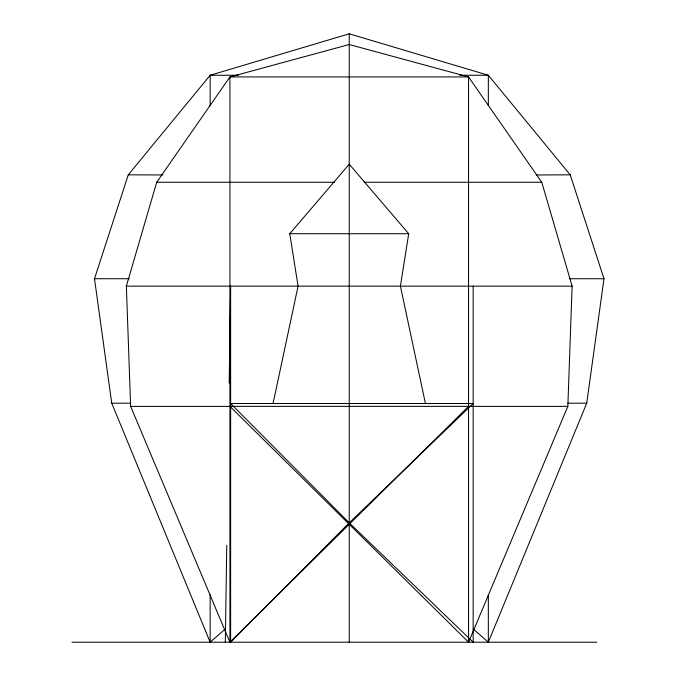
<?xml version="1.0" encoding="UTF-8"?>
<svg xmlns="http://www.w3.org/2000/svg" width="676" height="676" viewBox="0 0 676 676"><rect width="100%" height="100%" fill="white"/><g stroke="black" fill="none" stroke-linecap="round" stroke-linejoin="round"><path stroke-width="1.01" d="M225.319 642.2L226.764 545.287M229.181 383.064L230.626 286.151L230.626 642.2L349.238 522.861L473.166 403.53L230.626 403.53L349.238 522.861L473.166 642.2L473.166 286.151M229.925 406.377L468.553 642.2L567.848 406.377L572.116 286.151L541.772 182.266L468.553 76.937L349.238 44.515L229.925 76.937L156.705 182.266L126.361 286.151L130.629 406.377L229.925 642.2L468.553 406.377M473.225 629.018L488.334 642.2L586.734 403.2L603.989 278.723L570.214 174.831L488.334 75.256L349.238 33.8L210.151 75.256L128.271 174.831L94.496 278.723L111.743 403.2L210.151 642.2L224.457 629.711M273.053 403.53L298.065 286.151L289.776 233.719L349.238 164.192L408.71 233.719L400.412 286.151L425.432 403.53M536.617 174.957L570.214 174.831M238.603 75.256L210.151 75.256L210.151 105.743M459.883 75.256L488.334 75.256L488.334 105.743M156.705 182.266L334.459 182.266M364.026 182.266L541.772 182.266M289.776 233.719L408.71 233.719M94.496 278.723L129.192 278.723M569.293 278.723L603.989 278.723M126.361 286.151L572.116 286.151M111.743 403.2L130.586 403.2M567.891 403.2L586.734 403.2M130.629 406.377L567.848 406.377M72.011 642.2L596.756 642.2M128.271 174.831L162.908 174.966M488.334 594.677L488.334 642.2M468.553 642.2L468.553 76.937L229.925 76.937L229.925 642.2M349.238 33.8L349.238 642.2M210.151 594.677L210.151 642.2"/></g></svg>
